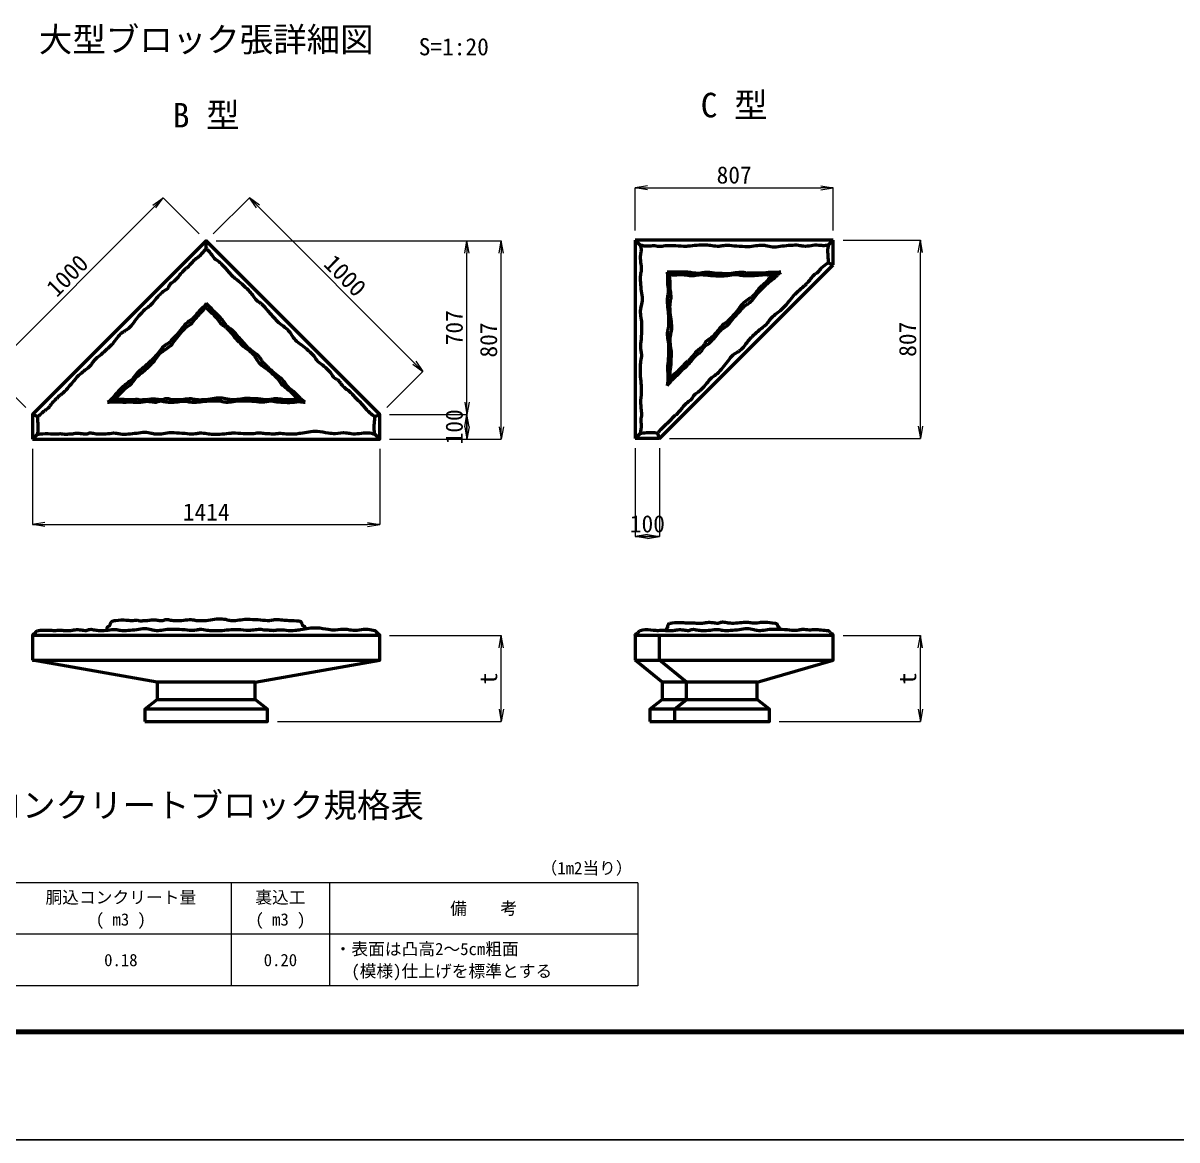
# Model space of a CAD drawing. Header units: millimetres. Extents: x 691041 to 859017, y -32657 to 158873.
# Drawn here: x 728653 to 752155, y -32657 to -9914 of the extents above; entities that cross this region are included whole.
import ezdxf
from ezdxf.enums import TextEntityAlignment as Align

# ---------------------------------------------------------------- set-up
doc = ezdxf.new("R2010")
doc.units = ezdxf.units.MM
doc.header["$LTSCALE"] = 100
doc.header["$PDSIZE"] = 300
doc.layers.get('Defpoints').update_dxf_attribs({"color": 153})
for name, color, linetype, lineweight in [('D-STR', 1, 'Continuous', 50), ('D-STR-DIM', 7, 'Continuous', 13), ('D-STR-TXT', 7, 'Continuous', 13), ('D-TTL', 2, 'Continuous', 140)]:
    doc.layers.add(name, color=color, linetype=linetype, lineweight=lineweight)
doc.styles.add('MS ゴシック', font='MS Gothic.ttf')
doc.styles.add('ＭＳ ゴシック', font='MS Gothic.ttf')
doc.dimstyles.new('DIM-100-F', dxfattribs={"dimscale": 100, "dimtxt": 3.5, "dimasz": 2.5, "dimexe": 0, "dimexo": 2, "dimgap": 0.8, "dimtad": 1, "dimdec": 0, "dimzin": 0, "dimdsep": 46, "dimtxsty": 'MS ゴシック', "dimblk": 'OPEN', "dimcen": 0.1, "dimclrd": 256, "dimclre": 256, "dimclrt": 256, "dimaunit": 1, "dimadec": 4, "dimazin": 0, "dimtfac": 1, "dimtdec": 0, "dimtmove": 2, "dimatfit": 3, "dimldrblk": 'OPEN', "dimfxl": 1, "dimtolj": 1, "dimtzin": 0, "dimlwd": -1, "dimlwe": -1, "dimarcsym": 2})

# ---------------------------------------------------------------- blocks, each defined once
blk = doc.blocks.new('_Open')
at = {"color": 0, "linetype": 'ByBlock', "lineweight": -2}
for p, q in [((-1, 0.167), (0, 0)), ((-1, -0.167), (0, 0)), ((0, 0), (-1, 0))]:
    blk.add_line(p, q, dxfattribs=at)
blk = doc.blocks.new('*D4')
at = {"layer": 'D-STR-DIM', "transparency": 16777216}
for p, q in [((728848, -18586), (728848, -20124)), ((735919, -18586), (735919, -20124)), ((729098, -20124), (735669, -20124))]:
    blk.add_line(p, q, dxfattribs=at)
at = {"layer": 'Defpoints', "color": 0, "transparency": 16777216}
for p in [(728848, -18386), (735919, -18386), (735919, -20124)]:
    blk.add_point(p, dxfattribs=at)
at = {"layer": 'D-STR-DIM', "transparency": 16777216, "xscale": 250, "yscale": 250, "zscale": 250, "rotation": 180}
blk.add_blockref('_Open', (728848, -20124), dxfattribs=at)
at = {"layer": 'D-STR-DIM', "transparency": 16777216, "xscale": 250, "yscale": 250, "zscale": 250}
blk.add_blockref('_Open', (735919, -20124), dxfattribs=at)
at = {"layer": 'D-STR-DIM', "transparency": 16777216, "insert": (732383, -20044), "char_height": 350, "attachment_point": 8, "line_spacing_factor": 1.002718, "style": 'MS ゴシック'}
blk.add_mtext('\\A1;1414', dxfattribs=at)
blk = doc.blocks.new('*D5')
at = {"layer": 'D-STR-DIM', "transparency": 16777216}
for p, q in [((736119, -17886), (737694, -17886)), ((737694, -18386), (737694, -17886)), ((737694, -18136), (737694, -17886)), ((737694, -18136), (737694, -18386)), ((736119, -18386), (737694, -18386))]:
    blk.add_line(p, q, dxfattribs=at)
at = {"layer": 'Defpoints', "color": 0, "transparency": 16777216}
for p in [(735919, -17886), (737694, -17886), (735919, -18386)]:
    blk.add_point(p, dxfattribs=at)
at = {"layer": 'D-STR-DIM', "transparency": 16777216, "xscale": 250, "yscale": 250, "zscale": 250}
for p, rotation in [((737694, -17886), 90), ((737694, -18386), 270)]:
    blk.add_blockref('_Open', p, dxfattribs=dict(at, rotation=rotation))
at = {"layer": 'D-STR-DIM', "transparency": 16777216, "insert": (737614, -18136), "char_height": 350, "attachment_point": 8, "rotation": 90, "line_spacing_factor": 1.002718, "style": 'MS ゴシック'}
blk.add_mtext('\\A1;100', dxfattribs=at)
blk = doc.blocks.new('*D6')
at = {"layer": 'D-STR-DIM', "transparency": 16777216}
for p, q in [((732583, -14351), (737694, -14351)), ((737694, -17636), (737694, -14601)), ((736119, -17886), (737694, -17886))]:
    blk.add_line(p, q, dxfattribs=at)
at = {"layer": 'Defpoints', "color": 0, "transparency": 16777216}
for p in [(732383, -14351), (737694, -14351), (735919, -17886)]:
    blk.add_point(p, dxfattribs=at)
at = {"layer": 'D-STR-DIM', "transparency": 16777216, "xscale": 250, "yscale": 250, "zscale": 250}
for p, rotation in [((737694, -14351), 90), ((737694, -17886), 270)]:
    blk.add_blockref('_Open', p, dxfattribs=dict(at, rotation=rotation))
at = {"layer": 'D-STR-DIM', "transparency": 16777216, "insert": (737614, -16118), "char_height": 350, "attachment_point": 8, "rotation": 90, "line_spacing_factor": 1.002718, "style": 'MS ゴシック'}
blk.add_mtext('\\A1;707', dxfattribs=at)
blk = doc.blocks.new('*D7')
at = {"layer": 'D-STR-DIM', "transparency": 16777216}
for p, q in [((732583, -14351), (738394, -14351)), ((738394, -18136), (738394, -14601)), ((736119, -18386), (738394, -18386))]:
    blk.add_line(p, q, dxfattribs=at)
at = {"layer": 'Defpoints', "color": 0, "transparency": 16777216}
for p in [(732383, -14351), (738394, -14351), (735919, -18386)]:
    blk.add_point(p, dxfattribs=at)
at = {"layer": 'D-STR-DIM', "transparency": 16777216, "xscale": 250, "yscale": 250, "zscale": 250}
for p, rotation in [((738394, -14351), 90), ((738394, -18386), 270)]:
    blk.add_blockref('_Open', p, dxfattribs=dict(at, rotation=rotation))
at = {"layer": 'D-STR-DIM', "transparency": 16777216, "insert": (738314, -16368), "char_height": 350, "attachment_point": 8, "rotation": 90, "line_spacing_factor": 1.002718, "style": 'MS ゴシック'}
blk.add_mtext('\\A1;807', dxfattribs=at)
blk = doc.blocks.new('*D8')
at = {"layer": 'D-STR-DIM', "transparency": 16777216}
for p, q in [((741119, -14136), (741119, -13267)), ((741369, -13267), (744904, -13267)), ((745154, -14136), (745154, -13267))]:
    blk.add_line(p, q, dxfattribs=at)
at = {"layer": 'Defpoints', "color": 0, "transparency": 16777216}
for p in [(745154, -13267), (741119, -14336), (745154, -14336)]:
    blk.add_point(p, dxfattribs=at)
at = {"layer": 'D-STR-DIM', "transparency": 16777216, "xscale": 250, "yscale": 250, "zscale": 250, "rotation": 180}
blk.add_blockref('_Open', (741119, -13267), dxfattribs=at)
at = {"layer": 'D-STR-DIM', "transparency": 16777216, "xscale": 250, "yscale": 250, "zscale": 250}
blk.add_blockref('_Open', (745154, -13267), dxfattribs=at)
at = {"layer": 'D-STR-DIM', "transparency": 16777216, "insert": (743136, -13187), "char_height": 350, "attachment_point": 8, "line_spacing_factor": 1.002718, "style": 'MS ゴシック'}
blk.add_mtext('\\A1;807', dxfattribs=at)
blk = doc.blocks.new('*D9')
at = {"layer": 'D-STR-DIM', "transparency": 16777216}
for p, q in [((741119, -18571), (741119, -20371)), ((741619, -18571), (741619, -20371)), ((741119, -20371), (741619, -20371)), ((741369, -20371), (741119, -20371)), ((741369, -20371), (741619, -20371))]:
    blk.add_line(p, q, dxfattribs=at)
at = {"layer": 'Defpoints', "color": 0, "transparency": 16777216}
for p in [(741119, -18371), (741619, -18371), (741619, -20371)]:
    blk.add_point(p, dxfattribs=at)
at = {"layer": 'D-STR-DIM', "transparency": 16777216, "xscale": 250, "yscale": 250, "zscale": 250, "rotation": 180}
blk.add_blockref('_Open', (741119, -20371), dxfattribs=at)
at = {"layer": 'D-STR-DIM', "transparency": 16777216, "xscale": 250, "yscale": 250, "zscale": 250}
blk.add_blockref('_Open', (741619, -20371), dxfattribs=at)
at = {"layer": 'D-STR-DIM', "transparency": 16777216, "insert": (741369, -20291), "char_height": 350, "attachment_point": 8, "line_spacing_factor": 1.002718, "style": 'MS ゴシック'}
blk.add_mtext('\\A1;100', dxfattribs=at)
blk = doc.blocks.new('*D10')
at = {"layer": 'D-STR-DIM', "transparency": 16777216}
for p, q in [((732242, -14209), (731504, -13472)), ((728145, -16830), (731327, -13648)), ((728706, -17745), (727969, -17007))]:
    blk.add_line(p, q, dxfattribs=at)
at = {"layer": 'Defpoints', "color": 0, "transparency": 16777216}
for p in [(731504, -13472), (732383, -14351), (728848, -17886)]:
    blk.add_point(p, dxfattribs=at)
at = {"layer": 'D-STR-DIM', "transparency": 16777216, "xscale": 250, "yscale": 250, "zscale": 250}
for p, rotation in [((731504, -13472), 45.00000000000236), ((727969, -17007), 225.0000000000024)]:
    blk.add_blockref('_Open', p, dxfattribs=dict(at, rotation=rotation))
at = {"layer": 'D-STR-DIM', "transparency": 16777216, "insert": (729680, -15183), "char_height": 350, "attachment_point": 8, "rotation": 45, "line_spacing_factor": 1.002718, "style": 'MS ゴシック'}
blk.add_mtext('\\A1;1000', dxfattribs=at)
blk = doc.blocks.new('*D11')
at = {"layer": 'D-STR-DIM', "transparency": 16777216}
for p, q in [((732525, -14209), (733263, -13472)), ((733439, -13648), (736621, -16830)), ((736060, -17745), (736798, -17007))]:
    blk.add_line(p, q, dxfattribs=at)
at = {"layer": 'Defpoints', "color": 0, "transparency": 16777216}
for p in [(732383, -14351), (736798, -17007), (735919, -17886)]:
    blk.add_point(p, dxfattribs=at)
at = {"layer": 'D-STR-DIM', "transparency": 16777216, "xscale": 250, "yscale": 250, "zscale": 250}
for p, rotation in [((733263, -13472), 134.9999999999976), ((736798, -17007), 314.9999999999976)]:
    blk.add_blockref('_Open', p, dxfattribs=dict(at, rotation=rotation))
at = {"layer": 'D-STR-DIM', "transparency": 16777216, "insert": (735087, -15183), "char_height": 350, "attachment_point": 8, "rotation": 315, "line_spacing_factor": 1.002718, "style": 'MS ゴシック'}
blk.add_mtext('\\A1;1000', dxfattribs=at)
blk = doc.blocks.new('*D13')
at = {"layer": 'D-STR-DIM', "transparency": 16777216}
for p, q in [((736119, -22386), (738394, -22386)), ((738394, -23886), (738394, -22636)), ((733833, -24136), (738394, -24136))]:
    blk.add_line(p, q, dxfattribs=at)
at = {"layer": 'Defpoints', "color": 0, "transparency": 16777216}
for p in [(735919, -22386), (738394, -22386), (733633, -24136)]:
    blk.add_point(p, dxfattribs=at)
at = {"layer": 'D-STR-DIM', "transparency": 16777216, "xscale": 250, "yscale": 250, "zscale": 250}
for p, rotation in [((738394, -22386), 90), ((738394, -24136), 270)]:
    blk.add_blockref('_Open', p, dxfattribs=dict(at, rotation=rotation))
at = {"layer": 'D-STR-DIM', "transparency": 16777216, "insert": (738314, -23261), "char_height": 350, "attachment_point": 8, "rotation": 90, "line_spacing_factor": 1.002718, "style": 'MS ゴシック'}
blk.add_mtext('\\A1;t', dxfattribs=at)
blk = doc.blocks.new('*D14')
at = {"layer": 'D-STR-DIM', "transparency": 16777216}
for p, q in [((745354, -22386), (746929, -22386)), ((746929, -23886), (746929, -22636)), ((744054, -24136), (746929, -24136))]:
    blk.add_line(p, q, dxfattribs=at)
at = {"layer": 'Defpoints', "color": 0, "transparency": 16777216}
for p in [(745154, -22386), (746929, -22386), (743854, -24136)]:
    blk.add_point(p, dxfattribs=at)
at = {"layer": 'D-STR-DIM', "transparency": 16777216, "xscale": 250, "yscale": 250, "zscale": 250}
for p, rotation in [((746929, -22386), 90), ((746929, -24136), 270)]:
    blk.add_blockref('_Open', p, dxfattribs=dict(at, rotation=rotation))
at = {"layer": 'D-STR-DIM', "transparency": 16777216, "insert": (746849, -23261), "char_height": 350, "attachment_point": 8, "rotation": 90, "line_spacing_factor": 1.002718, "style": 'MS ゴシック'}
blk.add_mtext('\\A1;t', dxfattribs=at)
blk = doc.blocks.new('*D15')
at = {"layer": 'D-STR-DIM', "transparency": 16777216}
for p, q in [((745354, -14336), (746929, -14336)), ((746929, -18121), (746929, -14586)), ((741819, -18371), (746929, -18371))]:
    blk.add_line(p, q, dxfattribs=at)
at = {"layer": 'Defpoints', "color": 0, "transparency": 16777216}
for p in [(745154, -14336), (746929, -14336), (741619, -18371)]:
    blk.add_point(p, dxfattribs=at)
at = {"layer": 'D-STR-DIM', "transparency": 16777216, "xscale": 250, "yscale": 250, "zscale": 250}
for p, rotation in [((746929, -14336), 90), ((746929, -18371), 270)]:
    blk.add_blockref('_Open', p, dxfattribs=dict(at, rotation=rotation))
at = {"layer": 'D-STR-DIM', "transparency": 16777216, "insert": (746849, -16353), "char_height": 350, "attachment_point": 8, "rotation": 90, "line_spacing_factor": 1.002718, "style": 'MS ゴシック'}
blk.add_mtext('\\A1;807', dxfattribs=at)

msp = doc.modelspace()

# ---------------------------------------------------------------- linework, layer by layer
at = {"layer": 'D-STR'}
for p, q in [((745153.9, -14335.6, 2072502), (741118.9, -14335.6, 2072502)), ((741118.9, -14335.6, 2072502), (741118.9, -18370.6, 2072502)), ((741218.9, -14435.6, 2072502), (741118.9, -14335.6, 2072502)), ((745053.9, -14435.6, 2072502), (745153.9, -14335.6, 2072502)), ((745153.9, -14835.6, 2072502), (745153.9, -14335.6, 2072502)), ((732383.4, -14492.1, 2072502), (732383.4, -14350.7, 2072502)), ((745053.9, -14794.2, 2072502), (745153.9, -14835.6, 2072502)), ((741618.9, -18370.6, 2072502), (745153.9, -14835.6, 2072502)), ((741818.9, -15035.6, 2072502), (741768.9, -14985.6, 2072502)), ((743964, -15035.6, 2072502), (744084.7, -14985.6, 2072502)), ((732383.4, -15694.2, 2072502), (732383.4, -15623.5, 2072502)), ((741818.9, -17180.7, 2072502), (741768.9, -17301.4, 2072502)), ((730491.3, -17586.3, 2072502), (730370.6, -17636.3, 2072502)), ((734396.1, -17636.3, 2072502), (734275.4, -17586.3, 2072502)), ((728947.8, -17927.7, 2072502), (728847.8, -17886.3, 2072502)), ((735818.9, -17927.7, 2072502), (735918.9, -17886.3, 2072502)), ((728847.8, -18386.3, 2072502), (728947.8, -18286.3, 2072502)), ((735918.9, -18386.3, 2072502), (735818.9, -18286.3, 2072502)), ((741118.9, -18370.6, 2072502), (741218.9, -18270.6, 2072502)), ((741577.5, -18270.6, 2072502), (741618.9, -18370.6, 2072502)), ((741618.9, -18370.6, 2072502), (741118.9, -18370.6, 2072502)), ((741618.9, -22886.3, 2072502), (741618.9, -22386.3, 2072502)), ((731383.4, -23336.3, 2072502), (728847.8, -22886.3, 2072502)), ((733383.4, -23336.3, 2072502), (735918.9, -22886.3, 2072502)), ((741668.9, -23336.3, 2072502), (741118.9, -22886.3, 2072502)), ((742168.9, -23336.3, 2072502), (741618.9, -22886.3, 2072502)), ((743603.9, -23336.3, 2072502), (745153.9, -22886.3, 2072502)), ((742168.9, -23686.3, 2072502), (742168.9, -23336.3, 2072502)), ((731133.4, -23886.3, 2072502), (731383.4, -23686.3, 2072502)), ((733633.4, -23886.3, 2072502), (733383.4, -23686.3, 2072502)), ((741418.9, -23886.3, 2072502), (741668.9, -23686.3, 2072502)), ((741918.9, -23886.3, 2072502), (742168.9, -23686.3, 2072502)), ((743853.9, -23886.3, 2072502), (743603.9, -23686.3, 2072502)), ((741918.9, -23886.3, 2072502), (741918.9, -24136.3, 2072502))]:
    msp.add_line(p, q, dxfattribs=at)
for points in [[(728847.8, -18386.3), (735918.9, -18386.3), (735918.9, -17886.3), (732383.4, -14350.7), (728847.8, -17886.3)], [(728847.8, -22886.3), (735918.9, -22886.3), (735918.9, -22386.3), (728847.8, -22386.3)], [(741118.9, -22886.3), (745153.9, -22886.3), (745153.9, -22386.3), (741118.9, -22386.3)], [(731383.4, -23686.3), (733383.4, -23686.3), (733383.4, -23336.3), (731383.4, -23336.3)], [(741668.9, -23686.3), (743603.9, -23686.3), (743603.9, -23336.3), (741668.9, -23336.3)], [(731133.4, -24136.3), (733633.4, -24136.3), (733633.4, -23886.3), (731133.4, -23886.3)], [(741418.9, -24136.3), (743853.9, -24136.3), (743853.9, -23886.3), (741418.9, -23886.3)]]:
    msp.add_lwpolyline(points, close=True, dxfattribs=at)
for points in [[(732383.4, -14492.1, 2072502), (732318.8, -14581.8, 2072502), (732161, -14727.5, 2072502), (732082.1, -14801.1, 2072502), (732002.7, -14888.4, 2072502), (731946.1, -14932, 2072502), (731915.9, -14965.3, 2072502), (731853.5, -15031.5, 2072502), (731828.7, -15068.1, 2072502), (731753.2, -15148.9, 2072502), (731685.7, -15202, 2072502), (731640.5, -15241.9, 2072502), (731607.8, -15303.5, 2072502), (731527.9, -15367.7, 2072502), (731448.6, -15433.9, 2072502), (731337.7, -15555.6, 2072502), (731236.8, -15673.3, 2072502), (731155.8, -15731.2, 2072502), (731042.3, -15842.6, 2072502), (730929.8, -15980.3, 2072502), (730827.9, -16109.6, 2072502), (730719.6, -16188.4, 2072502), (730658.6, -16228.4, 2072502), (730567, -16324.1, 2072502), (730471.1, -16449.4, 2072502), (730400.6, -16520, 2072502), (730237.3, -16666.5, 2072502), (730095, -16794, 2072502), (730075, -16819.9, 2072502), (730023.2, -16890.2, 2072502), (729912.5, -16981, 2072502), (729818.2, -17060.8, 2072502), (729687.6, -17195.9, 2072502), (729572, -17336.9, 2072502), (729513.7, -17399.5, 2072502), (729351, -17543.1, 2072502), (729300.1, -17594, 2072502), (729237.5, -17660.8, 2072502), (729160.7, -17758.8, 2072502), (729072.1, -17824.1, 2072502), (728998.9, -17890.9, 2072502), (728947.8, -17927.7, 2072502)], [(735818.9, -17927.7, 2072502), (735729.2, -17863.1, 2072502), (735583.6, -17705.3, 2072502), (735509.9, -17626.5, 2072502), (735422.7, -17547, 2072502), (735379, -17490.4, 2072502), (735345.7, -17460.2, 2072502), (735279.5, -17397.8, 2072502), (735242.9, -17373, 2072502), (735162.1, -17297.5, 2072502), (735109.1, -17230, 2072502), (735069.1, -17184.8, 2072502), (735007.5, -17152.1, 2072502), (734943.3, -17072.2, 2072502), (734877.2, -16992.9, 2072502), (734755.4, -16882, 2072502), (734637.7, -16781.1, 2072502), (734579.9, -16700.1, 2072502), (734468.5, -16586.6, 2072502), (734330.8, -16474.1, 2072502), (734201.5, -16372.2, 2072502), (734122.6, -16263.9, 2072502), (734082.7, -16202.9, 2072502), (733987, -16111.3, 2072502), (733861.6, -16015.4, 2072502), (733791, -15944.9, 2072502), (733644.6, -15781.6, 2072502), (733517.1, -15639.3, 2072502), (733491.2, -15619.3, 2072502), (733420.9, -15567.6, 2072502), (733330, -15456.8, 2072502), (733250.3, -15362.5, 2072502), (733115.2, -15231.9, 2072502), (732974.1, -15116.3, 2072502), (732911.5, -15058, 2072502), (732768, -14895.3, 2072502), (732717.1, -14844.4, 2072502), (732650.3, -14781.8, 2072502), (732552.2, -14705, 2072502), (732486.9, -14616.4, 2072502), (732420.1, -14543.2, 2072502), (732383.4, -14492.1, 2072502)], [(741218.9, -14435.6, 2072502), (741240.1, -14546.4, 2072502), (741226.8, -14628.6, 2072502), (741231.5, -14787, 2072502), (741243.4, -14941.6, 2072502), (741227, -15039.8, 2072502), (741225.5, -15198.8, 2072502), (741243.4, -15375.7, 2072502), (741262.7, -15539.3, 2072502), (741241.9, -15671.6, 2072502), (741227, -15742.9, 2072502), (741229.9, -15875.4, 2072502), (741250.8, -16031.8, 2072502), (741250.8, -16131.6, 2072502), (741238.9, -16350.7, 2072502), (741228.4, -16541.4, 2072502), (741232.6, -16573.9, 2072502), (741245.7, -16660.2, 2072502), (741231.6, -16802.7, 2072502), (741221.3, -16925.8, 2072502), (741224.5, -17113.7, 2072502), (741242.5, -17295.2, 2072502), (741245.5, -17380.7, 2072502), (741232, -17597.2, 2072502), (741232, -17669.2, 2072502), (741235, -17760.7, 2072502), (741250, -17884.3, 2072502), (741233.5, -17993.2, 2072502), (741243.1, -18100.2, 2072502), (741218.9, -18270.6, 2072502)], [(745053.9, -14435.6, 2072502), (744939.4, -14447.5, 2072502), (744857.8, -14439.9, 2072502), (744702.5, -14448.2, 2072502), (744547.9, -14460.1, 2072502), (744449.8, -14443.7, 2072502), (744290.7, -14442.3, 2072502), (744113.8, -14460.1, 2072502), (743950.3, -14479.4, 2072502), (743818, -14458.6, 2072502), (743746.6, -14443.7, 2072502), (743614.2, -14446.7, 2072502), (743457.7, -14467.5, 2072502), (743357.9, -14467.5, 2072502), (743138.9, -14455.6, 2072502), (742948.2, -14445.2, 2072502), (742915.6, -14449.3, 2072502), (742829.4, -14462.4, 2072502), (742686.8, -14448.4, 2072502), (742563.7, -14438.1, 2072502), (742375.8, -14441.3, 2072502), (742194.4, -14459.3, 2072502), (742108.9, -14462.2, 2072502), (741892.3, -14448.7, 2072502), (741820.3, -14448.7, 2072502), (741728.8, -14451.7, 2072502), (741605.2, -14466.7, 2072502), (741496.4, -14450.2, 2072502), (741389.3, -14459.8, 2072502), (741218.9, -14435.6, 2072502)], [(745053.9, -14435.6, 2072502), (745043.1, -14493.5, 2072502), (745044.4, -14660.3, 2072502), (745053.9, -14794.2, 2072502)], [(741577.5, -18270.6, 2072502), (741610.6, -18228.2, 2072502), (741758.5, -18076.7, 2072502), (741837.3, -18003.1, 2072502), (741916.8, -17915.8, 2072502), (741973.4, -17872.2, 2072502), (742003.5, -17838.9, 2072502), (742065.9, -17772.7, 2072502), (742090.8, -17736.1, 2072502), (742166.2, -17655.3, 2072502), (742233.7, -17602.2, 2072502), (742278.9, -17562.3, 2072502), (742311.7, -17500.7, 2072502), (742391.6, -17436.5, 2072502), (742470.8, -17370.3, 2072502), (742581.7, -17248.6, 2072502), (742682.7, -17130.9, 2072502), (742763.6, -17073, 2072502), (742877.1, -16961.6, 2072502), (742989.6, -16823.9, 2072502), (743091.6, -16694.6, 2072502), (743199.8, -16615.8, 2072502), (743260.8, -16575.8, 2072502), (743352.4, -16480.1, 2072502), (743448.3, -16354.7, 2072502), (743518.9, -16284.2, 2072502), (743682.2, -16137.7, 2072502), (743824.4, -16010.2, 2072502), (743844.5, -15984.3, 2072502), (743896.2, -15914, 2072502), (744006.9, -15823.2, 2072502), (744101.2, -15743.4, 2072502), (744231.8, -15608.3, 2072502), (744347.4, -15467.3, 2072502), (744405.8, -15404.7, 2072502), (744568.4, -15261.1, 2072502), (744619.4, -15210.2, 2072502), (744681.9, -15143.4, 2072502), (744758.7, -15045.4, 2072502), (744847.4, -14980.1, 2072502), (744916.3, -14897.6, 2072502), (745053.9, -14794.2, 2072502)], [(741768.9, -14985.6, 2072502), (741780.7, -15083.1, 2072502), (741781.5, -15239.4, 2072502), (741793.4, -15394, 2072502), (741777, -15492.1, 2072502), (741775.5, -15651.2, 2072502), (741793.4, -15828.1, 2072502), (741798.2, -15991.6, 2072502), (741791.9, -16123.9, 2072502), (741777, -16195.3, 2072502), (741779.9, -16327.7, 2072502), (741800.8, -16484.2, 2072502), (741800.8, -16584, 2072502), (741788.9, -16803, 2072502), (741778.4, -16993.7, 2072502), (741782, -17025.9, 2072502), (741787.9, -17100.6, 2072502), (741768.9, -17301.4, 2072502)], [(744084.7, -14985.6, 2072502), (744034.2, -14991.9, 2072502), (743879.3, -14992.9, 2072502), (743703.1, -15006.7, 2072502), (743541.6, -15004.1, 2072502), (743406.7, -15007.4, 2072502), (743335, -14993.7, 2072502), (743202.5, -14996.7, 2072502), (743046.1, -15017.5, 2072502), (742946.3, -15017.5, 2072502), (742727.2, -15005.6, 2072502), (742536.5, -14995.2, 2072502), (742504, -14999.3, 2072502), (742417.7, -15012.4, 2072502), (742275.2, -14998.4, 2072502), (742152.3, -14988.1, 2072502), (741966.4, -14986.4, 2072502), (741768.9, -14985.6, 2072502)], [(741768.9, -17301.4, 2072502), (741802, -17259, 2072502), (741949.9, -17107.5, 2072502), (742028.7, -17033.9, 2072502), (742108.2, -16946.6, 2072502), (742164.8, -16903, 2072502), (742195, -16869.6, 2072502), (742257.4, -16803.4, 2072502), (742282.2, -16766.8, 2072502), (742357.6, -16686.1, 2072502), (742425.1, -16633, 2072502), (742470.3, -16593, 2072502), (742503.1, -16531.5, 2072502), (742583, -16467.3, 2072502), (742662.3, -16401.1, 2072502), (742773.2, -16279.4, 2072502), (742874.1, -16161.6, 2072502), (742955, -16103.8, 2072502), (743068.5, -15992.4, 2072502), (743181, -15854.7, 2072502), (743293.3, -15735.6, 2072502), (743391.3, -15646.5, 2072502), (743452.2, -15606.6, 2072502), (743543.8, -15510.9, 2072502), (743639.7, -15385.5, 2072502), (743710.3, -15314.9, 2072502), (743873.6, -15168.5, 2072502), (744004.7, -15061.8, 2072502), (744028.7, -15034.4, 2072502), (744084.7, -14985.6, 2072502)], [(741818.9, -15035.6, 2072502), (741824, -15223.3, 2072502), (741831.6, -15363.1, 2072502), (741843.4, -15514.7, 2072502), (741827, -15612.8, 2072502), (741825.5, -15771.9, 2072502), (741843.4, -15948.8, 2072502), (741862.7, -16112.3, 2072502), (741841.9, -16244.6, 2072502), (741827, -16316, 2072502), (741829.9, -16448.5, 2072502), (741850.8, -16604.9, 2072502), (741850.8, -16704.7, 2072502), (741838.9, -16923.7, 2072502), (741827.4, -17082, 2072502), (741831.7, -17120.8, 2072502), (741818.9, -17180.7, 2072502)], [(743964, -15035.6, 2072502), (743877.3, -15044.7, 2072502), (743747.3, -15042.8, 2072502), (743581.5, -15055.3, 2072502), (743418.1, -15063.7, 2072502), (743285.6, -15056.9, 2072502), (743214.3, -15043.7, 2072502), (743081.8, -15046.7, 2072502), (742925.4, -15067.5, 2072502), (742825.5, -15067.5, 2072502), (742606.5, -15055.6, 2072502), (742415.8, -15045.2, 2072502), (742383.3, -15049.3, 2072502), (742297, -15062.4, 2072502), (742154.5, -15048.4, 2072502), (742035.9, -15041, 2072502), (741883.6, -15045.6, 2072502), (741818.9, -15035.6, 2072502)], [(741818.9, -17180.7, 2072502), (741852, -17138.3, 2072502), (741999.9, -16986.8, 2072502), (742078.7, -16913.1, 2072502), (742158.2, -16825.9, 2072502), (742214.8, -16782.2, 2072502), (742245, -16748.9, 2072502), (742307.4, -16682.7, 2072502), (742332.2, -16646.1, 2072502), (742407.6, -16565.3, 2072502), (742475.1, -16512.3, 2072502), (742520.3, -16472.3, 2072502), (742553.1, -16410.7, 2072502), (742633, -16346.5, 2072502), (742712.3, -16280.4, 2072502), (742823.2, -16158.6, 2072502), (742924.1, -16040.9, 2072502), (743005, -15983.1, 2072502), (743118.5, -15871.7, 2072502), (743231, -15734, 2072502), (743333, -15604.7, 2072502), (743441.3, -15525.8, 2072502), (743502.2, -15485.9, 2072502), (743593.8, -15390.2, 2072502), (743689.9, -15271.1, 2072502), (743760.9, -15212.8, 2072502), (743919.4, -15059, 2072502), (743964, -15035.6, 2072502)], [(732383.4, -15623.5, 2072502), (732322.8, -15700.7, 2072502), (732212.8, -15811.8, 2072502), (732111.9, -15929.6, 2072502), (732031, -15987.4, 2072502), (731917.4, -16098.8, 2072502), (731805, -16236.5, 2072502), (731692.7, -16355.6, 2072502), (731594.7, -16444.7, 2072502), (731533.7, -16484.6, 2072502), (731442.1, -16580.3, 2072502), (731346.3, -16705.7, 2072502), (731275.7, -16776.3, 2072502), (731112.4, -16922.7, 2072502), (730970.2, -17050.2, 2072502), (730950.1, -17076.1, 2072502), (730898.4, -17146.4, 2072502), (730787.6, -17237.3, 2072502), (730693.3, -17317, 2072502), (730560.1, -17448, 2072502), (730441, -17583.5, 2072502), (730370.6, -17636.3, 2072502)], [(732383.4, -15694.2, 2072502), (732254.2, -15830.6, 2072502), (732160.8, -15934.7, 2072502), (732061.9, -16050.3, 2072502), (731981, -16108.1, 2072502), (731867.4, -16219.5, 2072502), (731755, -16357.2, 2072502), (731653, -16486.5, 2072502), (731544.7, -16565.4, 2072502), (731483.7, -16605.3, 2072502), (731392.1, -16701, 2072502), (731296.3, -16826.4, 2072502), (731225.7, -16897, 2072502), (731062.4, -17043.4, 2072502), (730920.2, -17170.9, 2072502), (730900.1, -17196.8, 2072502), (730848.4, -17267.1, 2072502), (730737.6, -17358, 2072502), (730648.5, -17436.6, 2072502), (730544.1, -17547.5, 2072502), (730491.3, -17586.3, 2072502)], [(734396.1, -17636.3, 2072502), (734268.9, -17525.7, 2072502), (734157.8, -17415.7, 2072502), (734040, -17314.8, 2072502), (733982.2, -17233.8, 2072502), (733870.8, -17120.3, 2072502), (733733.1, -17007.8, 2072502), (733614.1, -16895.6, 2072502), (733525, -16797.6, 2072502), (733485, -16736.6, 2072502), (733389.3, -16645, 2072502), (733263.9, -16549.2, 2072502), (733193.3, -16478.6, 2072502), (733046.9, -16315.3, 2072502), (732919.4, -16173, 2072502), (732893.5, -16153, 2072502), (732823.2, -16101.3, 2072502), (732732.4, -15990.5, 2072502), (732652.7, -15896.3, 2072502), (732522.5, -15763.7, 2072502), (732383.4, -15623.5, 2072502)], [(734275.4, -17586.3, 2072502), (734139.1, -17457.1, 2072502), (734034.9, -17363.7, 2072502), (733919.3, -17264.8, 2072502), (733861.5, -17183.8, 2072502), (733750.1, -17070.3, 2072502), (733612.4, -16957.8, 2072502), (733483.1, -16855.9, 2072502), (733404.2, -16747.6, 2072502), (733364.3, -16686.6, 2072502), (733268.6, -16595, 2072502), (733143.2, -16499.2, 2072502), (733072.6, -16428.6, 2072502), (732926.2, -16265.3, 2072502), (732798.7, -16123, 2072502), (732772.8, -16103, 2072502), (732702.5, -16051.3, 2072502), (732611.7, -15940.5, 2072502), (732533, -15851.4, 2072502), (732422.1, -15747, 2072502), (732383.4, -15694.2, 2072502)], [(730370.6, -17636.3, 2072502), (730424, -17629.7, 2072502), (730635.7, -17627.1, 2072502), (730743.5, -17630.8, 2072502), (730861.4, -17625.3, 2072502), (730932.3, -17634.5, 2072502), (730977.2, -17632.2, 2072502), (731068.1, -17629.5, 2072502), (731111.6, -17621.2, 2072502), (731222, -17617.4, 2072502), (731307.3, -17627.6, 2072502), (731367.5, -17631.3, 2072502), (731434.2, -17611, 2072502), (731536.1, -17622.1, 2072502), (731638.9, -17631.3, 2072502), (731803.4, -17623.7, 2072502), (731958, -17611.8, 2072502), (732056.2, -17628.1, 2072502), (732215.2, -17629.6, 2072502), (732392.1, -17611.8, 2072502), (732555.7, -17607, 2072502), (732688, -17613.3, 2072502), (732759.3, -17628.1, 2072502), (732891.8, -17625.2, 2072502), (733048.2, -17604.4, 2072502), (733148, -17604.4, 2072502), (733367.1, -17616.3, 2072502), (733557.8, -17626.7, 2072502), (733590.3, -17622.6, 2072502), (733676.6, -17609.5, 2072502), (733819.1, -17623.5, 2072502), (733942.2, -17633.8, 2072502), (734129, -17635.4, 2072502), (734309.1, -17623.8, 2072502), (734396.1, -17636.3, 2072502)], [(730491.3, -17586.3, 2072502), (730544.7, -17579.7, 2072502), (730756.4, -17577.1, 2072502), (730864.2, -17580.8, 2072502), (730982.1, -17575.3, 2072502), (731053, -17584.5, 2072502), (731097.9, -17582.2, 2072502), (731188.8, -17579.5, 2072502), (731232.3, -17571.2, 2072502), (731342.8, -17567.4, 2072502), (731428, -17577.6, 2072502), (731488.2, -17581.3, 2072502), (731554.9, -17561, 2072502), (731656.8, -17572.1, 2072502), (731759.6, -17581.3, 2072502), (731924.1, -17573.7, 2072502), (732078.8, -17561.8, 2072502), (732176.9, -17578.1, 2072502), (732335.9, -17579.6, 2072502), (732512.8, -17561.8, 2072502), (732676.4, -17542.5, 2072502), (732808.7, -17563.3, 2072502), (732880, -17578.1, 2072502), (733012.5, -17575.2, 2072502), (733168.9, -17554.4, 2072502), (733268.8, -17554.4, 2072502), (733487.8, -17566.3, 2072502), (733678.5, -17576.7, 2072502), (733711, -17572.6, 2072502), (733797.3, -17559.5, 2072502), (733939.8, -17573.5, 2072502), (734058.4, -17580.9, 2072502), (734210.7, -17576.3, 2072502), (734275.4, -17586.3, 2072502)], [(728947.8, -18286.3, 2072502), (728958.6, -18228.4, 2072502), (728957.3, -18061.6, 2072502), (728947.8, -17927.7, 2072502)], [(735818.9, -18286.3, 2072502), (735808.1, -18228.4, 2072502), (735809.4, -18061.6, 2072502), (735818.9, -17927.7, 2072502)], [(728947.8, -18286.3, 2072502), (729001.2, -18279.7, 2072502), (729212.9, -18277.1, 2072502), (729320.7, -18280.8, 2072502), (729438.6, -18275.3, 2072502), (729509.5, -18284.5, 2072502), (729554.4, -18282.2, 2072502), (729645.3, -18279.5, 2072502), (729688.8, -18271.2, 2072502), (729799.2, -18267.4, 2072502), (729884.5, -18277.6, 2072502), (729944.7, -18281.3, 2072502), (730011.4, -18261, 2072502), (730113.3, -18272.1, 2072502), (730216.1, -18281.3, 2072502), (730380.6, -18273.7, 2072502), (730535.2, -18261.8, 2072502), (730633.4, -18278.1, 2072502), (730792.4, -18279.6, 2072502), (730969.3, -18261.8, 2072502), (731132.9, -18242.5, 2072502), (731265.2, -18263.3, 2072502), (731336.5, -18278.1, 2072502), (731469, -18275.2, 2072502), (731625.4, -18254.4, 2072502), (731725.3, -18254.4, 2072502), (731944.3, -18266.3, 2072502), (732135, -18276.7, 2072502), (732167.5, -18272.6, 2072502), (732253.8, -18259.5, 2072502), (732396.3, -18273.5, 2072502), (732519.4, -18283.8, 2072502), (732707.3, -18280.6, 2072502), (732888.8, -18262.6, 2072502), (732974.3, -18259.6, 2072502), (733190.8, -18273.2, 2072502), (733262.8, -18273.2, 2072502), (733354.3, -18270.2, 2072502), (733477.9, -18255.2, 2072502), (733586.8, -18271.7, 2072502), (733670.9, -18273.2, 2072502), (733692.3, -18275.2, 2072502), (733773.8, -18279.9, 2072502), (733785, -18278.1, 2072502), (733866.4, -18267, 2072502), (734009.3, -18276.3, 2072502), (734195.8, -18278.2, 2072502), (734306.7, -18262.5, 2072502), (734643.7, -18226.8, 2072502), (734868.4, -18258, 2072502), (735015, -18269.2, 2072502), (735229.4, -18254.8, 2072502), (735332.3, -18272.2, 2072502), (735497.8, -18269, 2072502), (735677.3, -18256.6, 2072502), (735818.9, -18286.3, 2072502)], [(741577.5, -18270.6, 2072502), (741519.6, -18259.9, 2072502), (741352.8, -18261.2, 2072502), (741218.9, -18270.6, 2072502)], [(730368.7, -22275, 2072502), (730375.4, -22210.7, 2072502), (730420.1, -22176.1, 2072502), (730441.7, -22121.9, 2072502), (730491.3, -22086.3, 2072502)], [(730491.3, -22086.3, 2072502), (730544.7, -22079.3, 2072502), (730755.6, -22070, 2072502), (730864, -22079.1, 2072502), (730982.1, -22075.3, 2072502), (731053, -22084.5, 2072502), (731097.9, -22082.2, 2072502), (731188.8, -22079.5, 2072502), (731232.3, -22071.2, 2072502), (731342.8, -22067.4, 2072502), (731428, -22077.6, 2072502), (731488.2, -22081.3, 2072502), (731554.9, -22061, 2072502), (731656.8, -22072.1, 2072502), (731759.6, -22081.3, 2072502), (731924.1, -22073.7, 2072502), (732078.8, -22061.8, 2072502), (732176.9, -22078.1, 2072502), (732335.9, -22079.6, 2072502), (732512.8, -22061.8, 2072502), (732676.4, -22042.5, 2072502), (732808.7, -22063.3, 2072502), (732880, -22078.1, 2072502), (733012.5, -22075.2, 2072502), (733168.9, -22054.4, 2072502), (733268.8, -22054.4, 2072502), (733487.8, -22066.3, 2072502), (733678.5, -22076.7, 2072502), (733711, -22072.6, 2072502), (733797.3, -22058.8, 2072502), (733939.8, -22068.8, 2072502), (734062.9, -22077.7, 2072502), (734275.4, -22086.3, 2072502)], [(734401.2, -22246.6, 2072502), (734391.4, -22210.7, 2072502), (734346.7, -22176.1, 2072502), (734325.1, -22121.9, 2072502), (734275.4, -22086.3, 2072502)], [(728847.8, -22386.3, 2072502), (728872.1, -22348.8, 2072502), (728897.8, -22336.3, 2072502), (728913.9, -22314.5, 2072502), (728947.8, -22286.3, 2072502)], [(728947.8, -22286.3, 2072502), (729001.2, -22279.7, 2072502), (729212.9, -22277.1, 2072502), (729320.7, -22280.8, 2072502), (729438.6, -22275.3, 2072502), (729509.5, -22284.5, 2072502), (729554.4, -22282.2, 2072502), (729645.3, -22279.5, 2072502), (729688.8, -22271.2, 2072502), (729799.2, -22267.4, 2072502), (729884.5, -22277.6, 2072502), (729944.7, -22281.3, 2072502), (730011.4, -22261, 2072502), (730113.3, -22272.1, 2072502), (730216.1, -22281.3, 2072502), (730380.6, -22273.7, 2072502), (730535.2, -22261.8, 2072502), (730633.4, -22278.1, 2072502), (730792.4, -22279.6, 2072502), (730969.3, -22261.8, 2072502), (731132.9, -22242.5, 2072502), (731265.2, -22263.3, 2072502), (731336.5, -22278.1, 2072502), (731469, -22275.2, 2072502), (731625.4, -22254.4, 2072502), (731725.3, -22254.4, 2072502), (731944.3, -22266.3, 2072502), (732135, -22276.7, 2072502), (732167.5, -22272.6, 2072502), (732253.8, -22259.5, 2072502), (732396.3, -22273.5, 2072502), (732519.4, -22283.8, 2072502), (732707.3, -22280.6, 2072502), (732888.8, -22262.6, 2072502), (732974.3, -22259.6, 2072502), (733190.8, -22273.2, 2072502), (733262.8, -22273.2, 2072502), (733354.3, -22270.2, 2072502), (733477.9, -22255.2, 2072502), (733586.8, -22271.7, 2072502), (733670.9, -22273.2, 2072502), (733692.3, -22275.2, 2072502), (733773.9, -22279.5, 2072502), (733785, -22277.9, 2072502), (733866.4, -22267, 2072502), (734009.3, -22276.3, 2072502), (734195.8, -22278.2, 2072502), (734306.7, -22262.5, 2072502), (734643.7, -22226.8, 2072502), (734868.4, -22258, 2072502), (735015, -22269.2, 2072502), (735229.4, -22254.8, 2072502), (735332.3, -22272.2, 2072502), (735497.8, -22269, 2072502), (735677.3, -22256.6, 2072502), (735818.9, -22286.3, 2072502)], [(735918.9, -22386.3, 2072502), (735894.6, -22348.8, 2072502), (735868.9, -22336.3, 2072502), (735852.8, -22314.5, 2072502), (735818.9, -22286.3, 2072502)], [(741118.9, -22386.3, 2072502), (741143.2, -22348.8, 2072502), (741168.9, -22336.3, 2072502), (741185, -22314.5, 2072502), (741218.9, -22286.3, 2072502)], [(741218.9, -22286.3, 2072502), (741275, -22272.2, 2072502), (741484.8, -22274.9, 2072502), (741591.8, -22280.8, 2072502), (741709.7, -22275.3, 2072502), (741780.6, -22284.5, 2072502), (741825.5, -22282.2, 2072502), (741916.4, -22279.5, 2072502), (741959.9, -22271.2, 2072502), (742070.3, -22267.4, 2072502), (742155.5, -22277.6, 2072502), (742215.8, -22281.3, 2072502), (742282.5, -22261, 2072502), (742384.4, -22272.1, 2072502), (742487.2, -22281.3, 2072502), (742651.7, -22273.7, 2072502), (742806.3, -22261.8, 2072502), (742904.4, -22278.1, 2072502), (743063.5, -22279.6, 2072502), (743240.4, -22261.8, 2072502), (743403.9, -22242.5, 2072502), (743536.2, -22263.3, 2072502), (743607.6, -22278.1, 2072502), (743740.1, -22275.2, 2072502), (743896.5, -22254.4, 2072502), (743996.3, -22254.4, 2072502), (744215.3, -22266.3, 2072502), (744406, -22276.7, 2072502), (744438.6, -22272.6, 2072502), (744524.8, -22259.5, 2072502), (744667.1, -22267.7, 2072502), (744779.3, -22263.2, 2072502), (744910.2, -22272.3, 2072502), (745056.6, -22286.3, 2072502)], [(741769.7, -22283.8, 2072502), (741766, -22238.9, 2072502), (741783.7, -22219, 2072502), (741787.7, -22182.1, 2072502), (741818.9, -22136.3, 2072502)], [(741818.9, -22136.3, 2072502), (741872.3, -22129.3, 2072502), (742083.2, -22120, 2072502), (742191.6, -22129.1, 2072502), (742309.7, -22125.3, 2072502), (742380.6, -22134.5, 2072502), (742425.5, -22132.2, 2072502), (742516.4, -22129.5, 2072502), (742559.9, -22121.2, 2072502), (742670.3, -22117.4, 2072502), (742755.5, -22127.6, 2072502), (742815.8, -22131.3, 2072502), (742882.5, -22111, 2072502), (742984.4, -22122.1, 2072502), (743087.2, -22131.3, 2072502), (743251.7, -22123.7, 2072502), (743406.3, -22111.8, 2072502), (743503.4, -22127, 2072502), (743642.3, -22120.4, 2072502), (743761.4, -22111, 2072502), (743964, -22136.3, 2072502)], [(744060.8, -22256.5, 2072502), (744052.8, -22224.7, 2072502), (744024, -22196.6, 2072502), (744016.7, -22164.5, 2072502), (743964, -22136.3, 2072502)], [(745153.9, -22386.3, 2072502), (745129.6, -22348.8, 2072502), (745103.9, -22336.3, 2072502), (745087.8, -22314.5, 2072502), (745053.9, -22286.3, 2072502)]]:
    msp.add_spline(points, degree=3, dxfattribs=at)
at = {"layer": 'D-STR-TXT'}
for p, q in [((741172.3, -27418.8, 2072502), (723594.4, -27418.8, 2072502)), ((732894.4, -27418.8, 2072502), (732894.4, -29518.8, 2072502)), ((734894.4, -27418.8, 2072502), (734894.4, -29518.8, 2072502)), ((741172.3, -27418.8, 2072502), (741172.3, -29518.8, 2072502)), ((741172.3, -28468.8, 2072502), (723594.4, -28468.8, 2072502)), ((741172.3, -29518.8, 2072502), (723594.4, -29518.8, 2072502))]:
    msp.add_line(p, q, dxfattribs=at)
at = {"layer": 'D-TTL'}
msp.add_line((717185.7, -30457), (797185.7, -30457), dxfattribs=at)
at = {"layer": 'Defpoints', "color": 1}
msp.add_line((715135.7, -32657), (799235.7, -32657), dxfattribs=at)

# ---------------------------------------------------------------- texts
at = {"layer": 'D-STR-TXT', "style": 'ＭＳ ゴシック'}
for s, p in [('大型ブロック張詳細図', (732383.4, -10648.5)), ('C 型', (743136.4, -11983.7)), ('B 型', (732383.4, -12190.1)), ('コンクリートブロック規格表', (732383.4, -26240.7))]:
    msp.add_text(s, height=500, dxfattribs=at).set_placement(p, align=Align.BOTTOM_CENTER)
msp.add_text('S=1:20', height=350, dxfattribs=at).set_placement((736711.4, -10675.8), align=Align.BOTTOM_LEFT)
msp.add_text('（1m2当り）', height=250, dxfattribs=at).set_placement((741067.6, -27321, 2072502), align=Align.BOTTOM_RIGHT)
for s, p in [('胴込コンクリート量', (730644.4, -27717.2, 2072502)), ('裏込工', (733894.4, -27717.2, 2072502)), ('備\u3000\u3000考', (738033.4, -27942.2, 2072502)), ('( m3 )', (730644.4, -28167.2, 2072502)), ('( m3 )', (733894.4, -28167.2, 2072502)), ('0.18', (730644.4, -28993.8, 2072502)), ('0.20', (733894.4, -28993.8, 2072502))]:
    msp.add_text(s, height=250, dxfattribs=at).set_placement(p, align=Align.MIDDLE_CENTER)
for s, p in [('・表面は凸高2～5cm粗面', (734999.1, -28768.8, 2072502)), ('  (模様)仕上げを標準とする', (734999.1, -29218.8, 2072502))]:
    msp.add_text(s, height=250, dxfattribs=at).set_placement(p, align=Align.MIDDLE_LEFT)

# ---------------------------------------------------------------- dimensions: what is measured, and where the dimension line sits
at = {"layer": 'D-STR-DIM'}
for p1, p2, distance, override, picture, middle in [((741118.9, -14335.6), (745153.9, -14335.6), 1068.1, {"dimlfac": 0.2}, '*D8', (743136.4, -13012.5)), ((728847.8, -17886.3), (732383.4, -14350.7), 1243.4, {"dimlfac": 0.2}, '*D10', (729556.1, -15059)), ((732383.4, -14350.7), (735918.9, -17886.3), 1243.4, {"dimlfac": 0.2}, '*D11', (735210.7, -15059)), ((735918.9, -18386.3), (735918.9, -17886.3), -1775, {"dimlfac": 0.2, "dimtix": 1}, '*D5', (737438.9, -18136.3)), ((728847.8, -18386.3), (735918.9, -18386.3), -1738.2, {"dimlfac": 0.2}, '*D4', (732383.4, -19869.5)), ((741118.9, -18370.6), (741618.9, -18370.6), -2000, {"dimlfac": 0.2, "dimtix": 1}, '*D9', (741368.9, -20115.6))]:
    dim = msp.add_aligned_dim(p1=p1, p2=p2, distance=distance, dimstyle='DIM-100-F', override=override, dxfattribs=at)
    dim.commit()
    dim.dimension.update_dxf_attribs({"geometry": picture, "text_midpoint": middle})
for base, p1, p2, picture, middle in [((746928.9, -14335.6), (741618.9, -18370.6), (745153.9, -14335.6), '*D15', (746673.9, -16353.1)), ((737693.9, -14350.7), (735918.9, -17886.3), (732383.4, -14350.7), '*D6', (737438.9, -16118.5)), ((738393.9, -14350.7), (735918.9, -18386.3), (732383.4, -14350.7), '*D7', (738138.9, -16368.5))]:
    dim = msp.add_linear_dim(base=base, p1=p1, p2=p2, angle=90, dimstyle='DIM-100-F', override={"dimlfac": 0.2}, dxfattribs=at)
    dim.commit()
    dim.dimension.update_dxf_attribs({"geometry": picture, "text_midpoint": middle})
for base, p1, p2, picture, middle in [((738393.9, -22386.3), (733633.4, -24136.3), (735918.9, -22386.3), '*D13', (738138.9, -23261.3)), ((746928.9, -22386.3), (743853.9, -24136.3), (745153.9, -22386.3), '*D14', (746673.9, -23261.3))]:
    dim = msp.add_linear_dim(base=base, p1=p1, p2=p2, angle=90, text='t', dimstyle='DIM-100-F', override={"dimlfac": 0.2}, dxfattribs=at)
    dim.commit()
    dim.dimension.update_dxf_attribs({"geometry": picture, "text_midpoint": middle})

doc.saveas('drawing.dxf')
